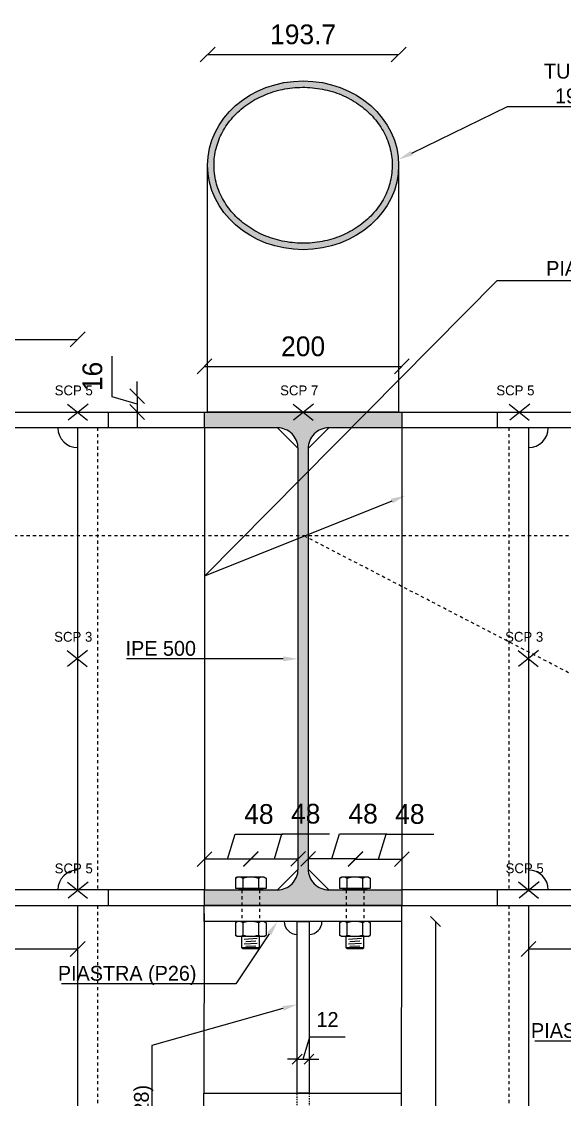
# Model space of a CAD drawing. Header units: millimetres. Extents: x -6949 to 549764, y -83146 to 127128.
# Drawn here: x 49188 to 49738, y -46656 to -45565 of the extents above; entities that cross this region are included whole.
import ezdxf
from ezdxf import colors
from ezdxf.entities.mleader import LeaderData, LeaderLine
from ezdxf.math import Vec2, Vec3

# ---------------------------------------------------------------- set-up
doc = ezdxf.new("R2010")
doc.units = ezdxf.units.MM
doc.linetypes.add('Tratto', pattern=[6.35, 3.175, -3.175])
for name, color, linetype, lineweight in [('bulloni', 5, 'Continuous', 9), ('piastra', 6, 'Continuous', 18), ('S-BEAM', 5, 'Continuous', 18), ('S-COLS', 7, 'Continuous', 18), ('SEZIONI acciaio - Steel sections', 7, 'Continuous', 25), ('tratteggio', 253, 'Tratto', 15)]:
    doc.layers.add(name, color=color, linetype=linetype, lineweight=lineweight)
doc.layers.add('quote', color=7, linetype='Continuous', lineweight=5, true_color=0x383838)
doc.styles.get("Standard").update_dxf_attribs({"font": ''})
doc.styles.get('Standard').set_extended_font_data('Bahnschrift Light')
doc.dimstyles.new('Q 1_10', dxfattribs={"dimtxt": 15, "dimasz": 10, "dimexe": 0.18, "dimexo": 0.0625, "dimgap": 10, "dimtad": 2, "dimdec": 0, "dimzin": 0, "dimdsep": 46, "dimtxsty": 'Standard', "dimblk": 'OBLIQUE', "dimcen": 0, "dimse1": 1, "dimse2": 1, "dimadec": 0, "dimazin": 0, "dimtfac": 1, "dimtdec": 0, "dimtofl": 0, "dimtmove": 1, "dimatfit": 3, "dimfxl": 1, "dimtolj": 1, "dimtzin": 0, "dimarcsym": 1})
doc.dimstyles.new('Q 1_15', dxfattribs={"dimtxt": 20, "dimasz": 15, "dimexe": 0.18, "dimexo": 0.0625, "dimgap": 10, "dimtad": 2, "dimdec": 0, "dimzin": 0, "dimdsep": 46, "dimtxsty": 'Standard', "dimblk": 'OBLIQUE', "dimcen": 0, "dimse1": 1, "dimse2": 1, "dimadec": 0, "dimazin": 0, "dimtfac": 1, "dimtdec": 0, "dimtofl": 0, "dimtmove": 1, "dimatfit": 3, "dimfxl": 1, "dimtolj": 1, "dimtzin": 0, "dimarcsym": 1})

# ---------------------------------------------------------------- blocks, each defined once
blk = doc.blocks.new('_Oblique')
at = {"color": 0, "linetype": 'ByBlock', "lineweight": -2}
blk.add_line((-0.5, -0.5), (0.5, 0.5), dxfattribs=at)
blk = doc.blocks.new('*D891')
at = {"layer": 'Defpoints', "color": 0, "transparency": 16777216}
for p in [(49034, -46460.1), (49244.9, -46460.1), (49244.9, -46504)]:
    blk.add_point(p, dxfattribs=at)
at = {"layer": 'quote', "color": 0, "lineweight": -2, "transparency": 16777216}
blk.add_line((49034, -46504), (49244.9, -46504), dxfattribs=at)
at = {"layer": 'quote', "color": 0, "lineweight": -2, "transparency": 16777216, "xscale": 15, "yscale": 15, "zscale": 15, "rotation": 180}
blk.add_blockref('_Oblique', (49034, -46504), dxfattribs=at)
at = {"layer": 'quote', "color": 0, "lineweight": -2, "transparency": 16777216, "xscale": 15, "yscale": 15, "zscale": 15}
blk.add_blockref('_Oblique', (49244.9, -46504), dxfattribs=at)
at = {"layer": 'quote', "color": 0, "transparency": 16777216, "insert": (49139.4, -46524.1), "char_height": 20, "attachment_point": 5}
blk.add_mtext('\\A1;211', dxfattribs=at)
blk = doc.blocks.new('*D903')
at = {"layer": 'Defpoints', "color": 0, "transparency": 16777216}
for p in [(49244.9, -45886.5), (48932.4, -45960.1), (49244.9, -45960.1)]:
    blk.add_point(p, dxfattribs=at)
at = {"layer": 'quote', "color": 0, "lineweight": -2, "transparency": 16777216}
blk.add_line((48932.4, -45886.5), (49244.9, -45886.5), dxfattribs=at)
at = {"layer": 'quote', "color": 0, "lineweight": -2, "transparency": 16777216, "xscale": 15, "yscale": 15, "zscale": 15, "rotation": 180}
blk.add_blockref('_Oblique', (48932.4, -45886.5), dxfattribs=at)
at = {"layer": 'quote', "color": 0, "lineweight": -2, "transparency": 16777216, "xscale": 15, "yscale": 15, "zscale": 15}
blk.add_blockref('_Oblique', (49244.9, -45886.5), dxfattribs=at)
at = {"layer": 'quote', "color": 0, "transparency": 16777216, "insert": (49088.6, -45866.3), "char_height": 20, "attachment_point": 5}
blk.add_mtext('\\A1;313', dxfattribs=at)
blk = doc.blocks.new('*D911')
at = {"layer": 'Defpoints', "color": 0, "transparency": 16777216}
for p in [(49701.9, -46460.1), (49912.8, -46460.1), (49912.8, -46504)]:
    blk.add_point(p, dxfattribs=at)
at = {"layer": 'quote', "color": 0, "lineweight": -2, "transparency": 16777216}
blk.add_line((49701.9, -46504), (49912.8, -46504), dxfattribs=at)
at = {"layer": 'quote', "color": 0, "lineweight": -2, "transparency": 16777216, "xscale": 15, "yscale": 15, "zscale": 15, "rotation": 180}
blk.add_blockref('_Oblique', (49701.9, -46504), dxfattribs=at)
at = {"layer": 'quote', "color": 0, "lineweight": -2, "transparency": 16777216, "xscale": 15, "yscale": 15, "zscale": 15}
blk.add_blockref('_Oblique', (49912.8, -46504), dxfattribs=at)
at = {"layer": 'quote', "color": 0, "transparency": 16777216, "insert": (49807.3, -46524.1), "char_height": 20, "attachment_point": 5}
blk.add_mtext('\\A1;211', dxfattribs=at)
blk = doc.blocks.new('*D941')
at = {"layer": 'Defpoints', "color": 0, "transparency": 16777216}
for p in [(49570.2, -45597.9), (49570.2, -45710.2), (49376.6, -45713.9)]:
    blk.add_point(p, dxfattribs=at)
at = {"layer": 'quote', "color": 0, "lineweight": -2, "transparency": 16777216}
blk.add_line((49376.6, -45597.9), (49570.2, -45597.9), dxfattribs=at)
at = {"layer": 'quote', "color": 0, "lineweight": -2, "transparency": 16777216, "xscale": 15, "yscale": 15, "zscale": 15, "rotation": 180}
blk.add_blockref('_Oblique', (49376.6, -45597.9), dxfattribs=at)
at = {"layer": 'quote', "color": 0, "lineweight": -2, "transparency": 16777216, "xscale": 15, "yscale": 15, "zscale": 15}
blk.add_blockref('_Oblique', (49570.2, -45597.9), dxfattribs=at)
at = {"layer": 'quote', "color": 0, "transparency": 16777216, "insert": (49473.4, -45577.7), "char_height": 20, "attachment_point": 5}
blk.add_mtext('\\A1;193.7', dxfattribs=at)
blk = doc.blocks.new('*D983')
at = {"layer": 'Defpoints', "color": 0, "transparency": 16777216}
for p in [(49573.4, -45913.9), (49373.4, -45960.1), (49573.4, -45960.1)]:
    blk.add_point(p, dxfattribs=at)
at = {"layer": 'quote', "color": 0, "lineweight": -2, "transparency": 16777216}
blk.add_line((49373.4, -45913.9), (49573.4, -45913.9), dxfattribs=at)
at = {"layer": 'quote', "color": 0, "lineweight": -2, "transparency": 16777216, "xscale": 15, "yscale": 15, "zscale": 15, "rotation": 180}
blk.add_blockref('_Oblique', (49373.4, -45913.9), dxfattribs=at)
at = {"layer": 'quote', "color": 0, "lineweight": -2, "transparency": 16777216, "xscale": 15, "yscale": 15, "zscale": 15}
blk.add_blockref('_Oblique', (49573.4, -45913.9), dxfattribs=at)
at = {"layer": 'quote', "color": 0, "transparency": 16777216, "insert": (49473.4, -45893.7), "char_height": 20, "attachment_point": 5}
blk.add_mtext('\\A1;200', dxfattribs=at)
blk = doc.blocks.new('*D984')
at = {"layer": 'Defpoints', "color": 0, "transparency": 16777216}
for p in [(49323.4, -45944.1), (49305.2, -45960.1), (49323.4, -45960.1)]:
    blk.add_point(p, dxfattribs=at)
at = {"layer": 'quote', "color": 0, "lineweight": -2, "transparency": 16777216}
for p, q in [((49280, -45944.6), (49280, -45903.6)), ((49305.2, -45944.1), (49305.2, -45929.1)), ((49305.2, -45952.1), (49280, -45944.6)), ((49305.2, -45944.1), (49305.2, -45960.1)), ((49305.2, -45960.1), (49305.2, -45975.1))]:
    blk.add_line(p, q, dxfattribs=at)
at = {"layer": 'quote', "color": 0, "lineweight": -2, "transparency": 16777216, "xscale": 15, "yscale": 15, "zscale": 15}
for p, rotation in [((49305.2, -45944.1), 270), ((49305.2, -45960.1), 90)]:
    blk.add_blockref('_Oblique', p, dxfattribs=dict(at, rotation=rotation))
at = {"layer": 'quote', "color": 0, "transparency": 16777216, "insert": (49259.9, -45924.1), "char_height": 20, "attachment_point": 5, "rotation": 90}
blk.add_mtext('\\A1;16', dxfattribs=at)
blk = doc.blocks.new('*D1626')
at = {"layer": 'Defpoints', "color": 0, "transparency": 16777216}
for p in [(49479.4, -46476.1), (49479.4, -46989.9), (49607.5, -46989.9)]:
    blk.add_point(p, dxfattribs=at)
at = {"layer": 'quote', "color": 0, "lineweight": -2, "transparency": 16777216}
blk.add_line((49607.5, -46476.1), (49607.5, -46989.9), dxfattribs=at)
at = {"layer": 'quote', "color": 0, "lineweight": -2, "transparency": 16777216, "xscale": 10, "yscale": 10, "zscale": 10}
for p, rotation in [((49607.5, -46476.1), 90), ((49607.5, -46989.9), 270)]:
    blk.add_blockref('_Oblique', p, dxfattribs=dict(at, rotation=rotation))
at = {"layer": 'quote', "color": 0, "transparency": 16777216, "insert": (49625.1, -46733), "char_height": 15, "attachment_point": 5, "rotation": 90}
blk.add_mtext('\\A1;514', dxfattribs=at)
blk = doc.blocks.new('*D1627')
at = {"layer": 'Defpoints', "color": 0, "transparency": 16777216}
for p in [(49479.4, -46615.7), (49479.4, -46830.1), (49467.4, -46989.9)]:
    blk.add_point(p, dxfattribs=at)
at = {"layer": 'quote', "color": 0, "lineweight": -2, "transparency": 16777216}
for p, q in [((49473.4, -46615.7), (49480.2, -46592.9)), ((49480.2, -46592.9), (49516.1, -46592.9)), ((49467.4, -46615.7), (49457.4, -46615.7)), ((49467.4, -46615.7), (49479.4, -46615.7)), ((49479.4, -46615.7), (49489.4, -46615.7))]:
    blk.add_line(p, q, dxfattribs=at)
at = {"layer": 'quote', "color": 0, "lineweight": -2, "transparency": 16777216, "xscale": 10, "yscale": 10, "zscale": 10}
blk.add_blockref('_Oblique', (49467.4, -46615.7), dxfattribs=at)
at = {"layer": 'quote', "color": 0, "lineweight": -2, "transparency": 16777216, "xscale": 10, "yscale": 10, "zscale": 10, "rotation": 180}
blk.add_blockref('_Oblique', (49479.4, -46615.7), dxfattribs=at)
at = {"layer": 'quote', "color": 0, "transparency": 16777216, "insert": (49498.1, -46575.4), "char_height": 15, "attachment_point": 5}
blk.add_mtext('\\A1;12', dxfattribs=at)
blk = doc.blocks.new('x')
at = {"layer": 'quote', "color": 1, "lineweight": 20}
for p, q in [((12519.8, -46826.5), (12540.1, -46842.9)), ((12540.6, -46826.5), (12520.3, -46842.9))]:
    blk.add_line(p, q, dxfattribs=at)
blk = doc.blocks.new('*U1985')
at = {"layer": 'bulloni'}
for p, q in [((-13.7, 36.3), (-15.6, 35.1)), ((-15.6, 35.1), (-15.6, 24.8)), ((13.7, 36.3), (-13.7, 36.3)), ((-7.8, 24.8), (-7.8, 35.1)), ((7.8, 35.1), (7.8, 24.8)), ((13.7, 36.3), (15.6, 35.1)), ((15.6, 35.1), (15.6, 24.8)), ((15.6, 24.8), (-15.6, 24.8)), ((-12.5, 24.8), (-12.5, 24.3)), ((12.5, 24.3), (-12.5, 24.3)), ((12.5, 24.8), (12.5, 24.3)), ((-13.7, -8.7), (-15.6, -9.9)), ((-15.6, -9.9), (-15.6, -22.4)), ((13.7, -8.7), (-13.7, -8.7)), ((-7.8, -22.4), (-7.8, -9.9)), ((7.8, -9.9), (7.8, -22.4)), ((13.7, -8.7), (15.6, -9.9)), ((15.6, -9.9), (15.6, -22.4)), ((-13.7, -23.7), (-15.6, -22.4)), ((13.7, -23.7), (-13.7, -23.7)), ((-9, -35.3), (-9, -23.7)), ((-6.5, -26.4), (6.5, -25.7)), ((-6.5, -31.4), (6.5, -30.7)), ((-5, -28.8), (5, -28.3)), ((9, -35.3), (9, -23.7)), ((13.7, -23.7), (15.6, -22.4)), ((-8, -36.3), (-9, -35.3)), ((9, -35.3), (-9, -35.3)), ((8, -36.3), (-8, -36.3)), ((-5, -33.8), (5, -33.3)), ((9, -35.3), (8, -36.3))]:
    blk.add_line(p, q, dxfattribs=at)
for centre, radius, start, end in [((-11.7, 29.6), 6.67, 54.2621, 125.7379), ((0, 11.5), 24.8, 71.6858, 108.3142), ((11.7, 29.6), 6.67, 54.2621, 125.7379), ((-10, 23.3), 1, 0, 90), ((10, 23.3), 1, 90, 180), ((-11.7, -15.4), 6.67, 54.2621, 125.7379), ((0, -33.5), 24.8, 71.6858, 108.3142), ((11.7, -15.4), 6.67, 54.2621, 125.7379), ((-11.7, -17), 6.67, 234.2621, 305.7379), ((0, 1.1), 24.8, 251.6858, 288.3142), ((11.7, -17), 6.67, 234.2621, 305.7379)]:
    blk.add_arc(centre, radius, start, end, dxfattribs=at)
at = {"layer": 'tratteggio'}
for points in [[(-9, 23.3), (-9, -8.7)], [(9, 23.3), (9, -8.7)]]:
    blk.add_lwpolyline(points, dxfattribs=at)
blk = doc.blocks.new('*U1986')
at = {"layer": 'quote', "color": 0, "linetype": 'ByBlock', "lineweight": -2, "transparency": 16777216}
for p in [(0, 0), (105.6, 0)]:
    blk.add_blockref('*U1985', p, dxfattribs=at)
blk = doc.blocks.new('*D1987')
at = {"layer": 'Defpoints', "color": 0, "transparency": 16777216}
for p in [(49373.4, -46413), (49373.4, -46431.1), (49420.3, -46431.1)]:
    blk.add_point(p, dxfattribs=at)
at = {"layer": 'quote', "color": 0, "lineweight": -2, "transparency": 16777216}
for p, q in [((49396.9, -46413), (49404.5, -46387.6)), ((49404.5, -46387.6), (49452.7, -46387.6)), ((49420.3, -46413), (49373.4, -46413))]:
    blk.add_line(p, q, dxfattribs=at)
at = {"layer": 'quote', "color": 0, "lineweight": -2, "transparency": 16777216, "xscale": 15, "yscale": 15, "zscale": 15, "rotation": 180}
blk.add_blockref('_Oblique', (49373.4, -46413), dxfattribs=at)
at = {"layer": 'quote', "color": 0, "lineweight": -2, "transparency": 16777216, "xscale": 15, "yscale": 15, "zscale": 15}
blk.add_blockref('_Oblique', (49420.3, -46413), dxfattribs=at)
at = {"layer": 'quote', "color": 0, "transparency": 16777216, "insert": (49428.6, -46367.4), "char_height": 20, "attachment_point": 5}
blk.add_mtext('\\A1;48', dxfattribs=at)
blk = doc.blocks.new('*D1988')
at = {"layer": 'Defpoints', "color": 0, "transparency": 16777216}
for p in [(49468.3, -46412.7), (49420.3, -46431.1), (49468.3, -46423.1)]:
    blk.add_point(p, dxfattribs=at)
at = {"layer": 'quote', "color": 0, "lineweight": -2, "transparency": 16777216}
for p, q in [((49444.3, -46412.7), (49451.9, -46387.3)), ((49451.9, -46387.3), (49500.1, -46387.3)), ((49420.3, -46412.7), (49468.3, -46412.7))]:
    blk.add_line(p, q, dxfattribs=at)
at = {"layer": 'quote', "color": 0, "lineweight": -2, "transparency": 16777216, "xscale": 15, "yscale": 15, "zscale": 15, "rotation": 180}
blk.add_blockref('_Oblique', (49420.3, -46412.7), dxfattribs=at)
at = {"layer": 'quote', "color": 0, "lineweight": -2, "transparency": 16777216, "xscale": 15, "yscale": 15, "zscale": 15}
blk.add_blockref('_Oblique', (49468.3, -46412.7), dxfattribs=at)
at = {"layer": 'quote', "color": 0, "transparency": 16777216, "insert": (49476, -46367.1), "char_height": 20, "attachment_point": 5}
blk.add_mtext('\\A1;48', dxfattribs=at)
blk = doc.blocks.new('*D1989')
at = {"layer": 'Defpoints', "color": 0, "transparency": 16777216}
for p in [(49573.4, -46413), (49526.4, -46431.1), (49573.4, -46431.1)]:
    blk.add_point(p, dxfattribs=at)
at = {"layer": 'quote', "color": 0, "lineweight": -2, "transparency": 16777216}
for p, q in [((49549.9, -46413), (49557.5, -46387.6)), ((49557.5, -46387.6), (49605.7, -46387.6)), ((49526.4, -46413), (49573.4, -46413))]:
    blk.add_line(p, q, dxfattribs=at)
at = {"layer": 'quote', "color": 0, "lineweight": -2, "transparency": 16777216, "xscale": 15, "yscale": 15, "zscale": 15, "rotation": 180}
blk.add_blockref('_Oblique', (49526.4, -46413), dxfattribs=at)
at = {"layer": 'quote', "color": 0, "lineweight": -2, "transparency": 16777216, "xscale": 15, "yscale": 15, "zscale": 15}
blk.add_blockref('_Oblique', (49573.4, -46413), dxfattribs=at)
at = {"layer": 'quote', "color": 0, "transparency": 16777216, "insert": (49581.6, -46367.4), "char_height": 20, "attachment_point": 5}
blk.add_mtext('\\A1;48', dxfattribs=at)
blk = doc.blocks.new('*D1990')
at = {"layer": 'Defpoints', "color": 0, "transparency": 16777216}
for p in [(49478.5, -46412.7), (49478.5, -46423.1), (49526.4, -46431.1)]:
    blk.add_point(p, dxfattribs=at)
at = {"layer": 'quote', "color": 0, "lineweight": -2, "transparency": 16777216}
for p, q in [((49502.5, -46412.7), (49510.1, -46387.3)), ((49510.1, -46387.3), (49558.3, -46387.3)), ((49526.4, -46412.7), (49478.5, -46412.7))]:
    blk.add_line(p, q, dxfattribs=at)
at = {"layer": 'quote', "color": 0, "lineweight": -2, "transparency": 16777216, "xscale": 15, "yscale": 15, "zscale": 15, "rotation": 180}
blk.add_blockref('_Oblique', (49478.5, -46412.7), dxfattribs=at)
at = {"layer": 'quote', "color": 0, "lineweight": -2, "transparency": 16777216, "xscale": 15, "yscale": 15, "zscale": 15}
blk.add_blockref('_Oblique', (49526.4, -46412.7), dxfattribs=at)
at = {"layer": 'quote', "color": 0, "transparency": 16777216, "insert": (49534.2, -46367.1), "char_height": 20, "attachment_point": 5}
blk.add_mtext('\\A1;48', dxfattribs=at)

msp = doc.modelspace()

# ---------------------------------------------------------------- hatches: boundary and pattern name
at = {"layer": 'SEZIONI acciaio - Steel sections', "true_color": 0xc7c8ca}
h = msp.add_hatch(color=9, dxfattribs=at)
h.dxf.hatch_style = 1
edge = h.paths.add_edge_path()
edge.add_ellipse((49473.4, -45710.2), major_axis=(96.8, 0), ratio=0.882859, start_angle=0, end_angle=180)
edge.add_ellipse((49473.4, -45710.2), major_axis=(96.8, 0), ratio=0.882859, start_angle=-180, end_angle=0)
edge = h.paths.add_edge_path(flags=16)
edge.add_spline(control_points=[(49383.1, -45710.2), (49383.1, -45713.7), (49383.3, -45717.2), (49384.8, -45726.5), (49386.4, -45732.2), (49391, -45743.1), (49394.1, -45748.4), (49401.4, -45758.2), (49405.7, -45762.8), (49415.4, -45771), (49420.8, -45774.6), (49432.3, -45780.8), (49438.5, -45783.3), (49451.4, -45787), (49458.1, -45788.2), (49471.6, -45789.4), (49478.4, -45789.3), (49491.9, -45787.7), (49498.5, -45786.3), (49511.2, -45782.1), (49517.3, -45779.4), (49528.6, -45772.9), (49533.8, -45769.1), (49543.2, -45760.6), (49547.3, -45755.9), (49554.2, -45745.9), (49557, -45740.5), (49561.2, -45729.4), (49562.6, -45723.7), (49563.9, -45712.1), (49563.8, -45706.3), (49562.2, -45694.7), (49560.6, -45689), (49556.1, -45678), (49553.1, -45672.7), (49545.9, -45662.8), (49541.7, -45658.2), (49532.1, -45649.9), (49526.8, -45646.2), (49515.3, -45640), (49509.1, -45637.4), (49496.3, -45633.6), (49489.6, -45632.3), (49476.1, -45631), (49469.3, -45631.1), (49455.8, -45632.5), (49449.1, -45633.9), (49436.4, -45637.9), (49430.3, -45640.5), (49418.9, -45646.9), (49413.6, -45650.7), (49404.2, -45659.1), (49400, -45663.8), (49393, -45673.8), (49390.1, -45679.1), (49385.8, -45690.1), (49384.3, -45695.9), (49383.2, -45704.5), (49383.1, -45707.3), (49383.1, -45710.2)], knot_values=[-3.141593, -3.141593, -3.141593, -3.141593, -3.006462, -3.006462, -2.782813, -2.782813, -2.559163, -2.559163, -2.335513, -2.335513, -2.111864, -2.111864, -1.888214, -1.888214, -1.664564, -1.664564, -1.440914, -1.440914, -1.217265, -1.217265, -0.993615, -0.993615, -0.769965, -0.769965, -0.546316, -0.546316, -0.322666, -0.322666, -0.099016, -0.099016, 0.124634, 0.124634, 0.348283, 0.348283, 0.571933, 0.571933, 0.795583, 0.795583, 1.019232, 1.019232, 1.242882, 1.242882, 1.466532, 1.466532, 1.690182, 1.690182, 1.913831, 1.913831, 2.137481, 2.137481, 2.361131, 2.361131, 2.58478, 2.58478, 2.80843, 2.80843, 3.03208, 3.03208, 3.141593, 3.141593, 3.141593, 3.141593], degree=3, periodic=0)
h = msp.add_hatch(color=9, dxfattribs=at)
h.dxf.hatch_style = 1
h.paths.add_polyline_path([(49573.4, -45960.1), (49373.4, -45960.1), (49373.4, -45976.1), (49447.3, -45976.1, -0.414214), (49468.3, -45997.1), (49468.3, -46423.1, -0.414214), (49447.3, -46444.1), (49373.4, -46444.1), (49373.4, -46460.1), (49573.4, -46460.1), (49573.4, -46444.1), (49499.5, -46444.1, -0.414214), (49478.5, -46423.1), (49478.5, -45997.1, -0.414214), (49499.5, -45976.1), (49573.4, -45976.1)])

# ---------------------------------------------------------------- linework, layer by layer
msp.add_lwpolyline([(49373.1, -46460.1), (49573.7, -46460.1)])
at = {"layer": 'piastra'}
for points in [[(49447.3, -45976.1), (48932.4, -45976.1), (48932.4, -45960.1), (50014.4, -45960.1), (50014.4, -45976.1), (49499.5, -45976.1)], [(49276.2, -45976.1), (49276.2, -45960.1)], [(49670.5, -45976.1), (49670.5, -45960.1)], [(49373.4, -45976.1), (49373.4, -46001)], [(49447.3, -45976.1), (49468.3, -45997.1)], [(49478.5, -45997.1), (49499.5, -45976.1)], [(49573.4, -45976.1), (49573.4, -46001)], [(49373.4, -46001), (49373.4, -46444.1)], [(49573.4, -46001), (49573.4, -46444.1)], [(49468.3, -46423.1), (49447.3, -46444.1)], [(49478.5, -46423.1), (49499.5, -46444.1)], [(49358.9, -46444.1), (49034, -46444.1), (49034, -46460.1), (49373.1, -46460.1)], [(49276.2, -46460.1), (49276.2, -46444.1)], [(49373.4, -46444.1), (49358.9, -46444.1)], [(49587.9, -46444.1), (49573.4, -46444.1)], [(49573.7, -46460.1), (49912.8, -46460.1), (49912.8, -46444.1), (49587.9, -46444.1)], [(49670.5, -46460.1), (49670.5, -46444.1)], [(49373.1, -46468.1), (49372.6, -46650.1)], [(49573.1, -46476.1), (49572.6, -46650.1)]]:
    msp.add_lwpolyline(points, dxfattribs=at)
for points in [[(49373.1, -46460.1), (49573.1, -46460.1), (49573.1, -46476.1), (49373.1, -46476.1)], [(49467.4, -46476.1), (49479.4, -46476.1), (49479.4, -46650.1), (49467.4, -46650.1)], [(49372.6, -46650.1), (49572.6, -46650.1), (49572.6, -46665.1), (49372.6, -46665.1)]]:
    msp.add_lwpolyline(points, close=True, dxfattribs=at)
for centre, radius, start, end in [((49244.9, -45976.1), 20, 180, 270), ((49701.9, -45976.1), 20, 270, 0), ((49244.9, -46444.1), 20, 90, 180), ((49701.9, -46444.1), 20, 0, 90), ((49467.4, -46476.1), 13.1, 180, 270), ((49479.4, -46476.1), 13.1, 270, 0)]:
    msp.add_arc(centre, radius, start, end, dxfattribs=at)
at = {"layer": 'S-BEAM'}
msp.add_lwpolyline([(49570.2, -45710.2), (49570.2, -45960.1), (49376.5, -45960.1), (49376.5, -45710.2)], dxfattribs=at)
at = {"layer": 'S-COLS'}
for p, q in [((49244.9, -45976.1), (49244.9, -46444.1)), ((49701.9, -45976.1), (49701.9, -46444.1))]:
    msp.add_line(p, q, dxfattribs=at)
for points in [[(49244.9, -46460.1), (49244.9, -47080.7)], [(49701.9, -46460.1), (49701.9, -47080.7)]]:
    msp.add_lwpolyline(points, dxfattribs=at)
at = {"layer": 'SEZIONI acciaio - Steel sections'}
msp.add_lwpolyline([(49373.4, -45960.1), (49573.4, -45960.1), (49573.4, -45976.1), (49499.5, -45976.1, 0.414214), (49478.5, -45997.1), (49478.5, -46423.1, 0.414214), (49499.5, -46444.1), (49573.4, -46444.1), (49573.4, -46460.1), (49373.4, -46460.1), (49373.4, -46444.1), (49447.3, -46444.1, 0.414214), (49468.3, -46423.1), (49468.3, -45997.1, 0.414214), (49447.3, -45976.1), (49373.4, -45976.1)], format="xyb", close=True, dxfattribs=at)
msp.add_ellipse((49473.4, -45710.2), major_axis=(96.8, 0), ratio=0.882859, start_param=-3.141592653589793, end_param=3.141592653589793, dxfattribs=at)
msp.add_open_spline([(49383.1, -45710.2), (49383.1, -45713.7), (49383.3, -45717.2), (49384.8, -45726.5), (49386.4, -45732.2), (49391, -45743.1), (49394.1, -45748.4), (49401.4, -45758.2), (49405.7, -45762.8), (49415.4, -45771), (49420.8, -45774.6), (49432.3, -45780.8), (49438.5, -45783.3), (49451.4, -45787), (49458.1, -45788.2), (49471.6, -45789.4), (49478.4, -45789.3), (49491.9, -45787.7), (49498.5, -45786.3), (49511.2, -45782.1), (49517.3, -45779.4), (49528.6, -45772.9), (49533.8, -45769.1), (49543.2, -45760.6), (49547.3, -45755.9), (49554.2, -45745.9), (49557, -45740.5), (49561.2, -45729.4), (49562.6, -45723.7), (49563.9, -45712.1), (49563.8, -45706.3), (49562.2, -45694.7), (49560.6, -45689), (49556.1, -45678), (49553.1, -45672.7), (49545.9, -45662.8), (49541.7, -45658.2), (49532.1, -45649.9), (49526.8, -45646.2), (49515.3, -45640), (49509.1, -45637.4), (49496.3, -45633.6), (49489.6, -45632.3), (49476.1, -45631), (49469.3, -45631.1), (49455.8, -45632.5), (49449.1, -45633.9), (49436.4, -45637.9), (49430.3, -45640.5), (49418.9, -45646.9), (49413.6, -45650.7), (49404.2, -45659.1), (49400, -45663.8), (49393, -45673.8), (49390.1, -45679.1), (49385.8, -45690.1), (49384.3, -45695.9), (49383.2, -45704.5), (49383.1, -45707.3), (49383.1, -45710.2)], degree=3, knots=[-3.141593, -3.141593, -3.141593, -3.141593, -3.006462, -3.006462, -2.782813, -2.782813, -2.559163, -2.559163, -2.335513, -2.335513, -2.111864, -2.111864, -1.888214, -1.888214, -1.664564, -1.664564, -1.440914, -1.440914, -1.217265, -1.217265, -0.993615, -0.993615, -0.769965, -0.769965, -0.546316, -0.546316, -0.322666, -0.322666, -0.099016, -0.099016, 0.124634, 0.124634, 0.348283, 0.348283, 0.571933, 0.571933, 0.795583, 0.795583, 1.019232, 1.019232, 1.242882, 1.242882, 1.466532, 1.466532, 1.690182, 1.690182, 1.913831, 1.913831, 2.137481, 2.137481, 2.361131, 2.361131, 2.58478, 2.58478, 2.80843, 2.80843, 3.03208, 3.03208, 3.141593, 3.141593, 3.141593, 3.141593], dxfattribs=at)
at = {"layer": 'tratteggio'}
for p, q in [((48647.1, -46085.1), (50478.3, -46085.1)), ((50509.7, -46620.6), (49473.4, -46085.1))]:
    msp.add_line(p, q, dxfattribs=at)
for points in [[(49264.9, -45976.1), (49264.9, -46444.1)], [(49681.9, -45976.1), (49681.9, -46444.1)], [(49264.9, -46460.1), (49264.9, -47090)], [(49681.9, -46460.1), (49681.9, -47090.6)]]:
    msp.add_lwpolyline(points, dxfattribs=at)
at = {"layer": 'tratteggio', "color": 30, "ltscale": 0.4}
msp.add_lwpolyline([(49467.4, -46650.1), (49479.4, -46650.1), (49479.4, -46989.9), (49467.4, -46989.9)], close=True, dxfattribs=at)

# ---------------------------------------------------------------- block references
at = {"layer": 'quote'}
for name, p in [('x', (36714.9, 874.5)), ('x', (36943.4, 874.5)), ('x', (37162.5, 874.5)), ('x', (36714.4, 624.9)), ('x', (37171.4, 624.9)), ('*U1986', (49420.3, -46467.5)), ('x', (36714.9, 390.3)), ('x', (37171.9, 390.5))]:
    msp.add_blockref(name, p, dxfattribs=at)

# ---------------------------------------------------------------- texts
at = {"layer": 'quote', "color": 1, "char_height": 10, "attachment_point": 1}
for s, insert in [('SCP 5', (49221.6, -45933.2)), ('SCP 7', (49450.1, -45933.2)), ('SCP 5', (49669.2, -45933.2)), ('SCP 3', (49221.1, -46182.8)), ('SCP 3', (49678.1, -46182.8)), ('SCP 5', (49221.6, -46417.4)), ('SCP 5', (49678.6, -46417.2))]:
    msp.add_mtext_dynamic_manual_height_columns(s, width=110.555, gutter_width=1, heights=[0], dxfattribs=dict(at, insert=insert))

# ---------------------------------------------------------------- dimensions: what is measured, and where the dimension line sits
at = {"layer": 'quote'}
for base, p1, p2, text, picture, middle in [((49570.2, -45597.9), (49376.6, -45713.9), (49570.2, -45710.2), '193.7', '*D941', (49473.4, -45577.7)), ((49373.4, -46413), (49420.3, -46431.1), (49373.4, -46431.1), '48', '*D1987', (49414.5, -46367.4))]:
    dim = msp.add_linear_dim(base=base, p1=p1, p2=p2, text=text, dimstyle='Q 1_15', dxfattribs=at)
    dim.commit()
    dim.dimension.update_dxf_attribs({"geometry": picture, "text_midpoint": middle})
for base, p1, p2, dimstyle, picture, middle in [((49244.8787, -45886.4766), (48932.3697, -45960.1438), (49244.8787, -45960.1438), 'Q 1_15', '*D903', (49088.6242, -45866.2702)), ((49468.3, -46412.7), (49420.3, -46431.1), (49468.3, -46423.1), 'Q 1_15', '*D1988', (49461.9, -46367.1)), ((49244.9, -46504), (49034, -46460.1), (49244.9, -46460.1), 'Q 1_15', '*D891', (49139.4, -46524.1)), ((49479.4, -46615.7), (49467.4, -46989.9), (49479.4, -46830.1), 'Q 1_10', '*D1627', (49490.2, -46575.4))]:
    dim = msp.add_linear_dim(base=base, p1=p1, p2=p2, dimstyle=dimstyle, dxfattribs=at)
    dim.commit()
    dim.dimension.update_dxf_attribs({"geometry": picture, "text_midpoint": middle})
for p1, p2, distance, picture, middle in [((49373.4, -45960.1), (49573.4, -45960.1), 46.3, '*D983', (49473.4, -45893.7)), ((49323.4, -45944.1), (49323.4, -45960.1), -18.1, '*D984', (49259.9, -45934.6)), ((49701.9, -46460.1), (49912.8, -46460.1), -43.9, '*D911', (49807.3, -46524.1))]:
    dim = msp.add_aligned_dim(p1=p1, p2=p2, distance=distance, dimstyle='Q 1_15', dxfattribs=at)
    dim.commit()
    dim.dimension.update_dxf_attribs({"geometry": picture, "text_midpoint": middle})
for base, p1, p2, angle, dimstyle, picture, middle in [((49478.5, -46412.7), (49526.4, -46431.1), (49478.5, -46423.1), 180, 'Q 1_15', '*D1990', (49520.1, -46367.1)), ((49607.5, -46989.9), (49479.4, -46476.1), (49479.4, -46989.9), 90, 'Q 1_10', '*D1626', (49625.1, -46733))]:
    dim = msp.add_linear_dim(base=base, p1=p1, p2=p2, angle=angle, dimstyle=dimstyle, dxfattribs=at)
    dim.commit()
    dim.dimension.update_dxf_attribs({"geometry": picture, "text_midpoint": middle})
dim = msp.add_linear_dim(base=(49573.4, -46413), p1=(49526.4, -46431.1), p2=(49573.4, -46431.1), angle=180, text='48', dimstyle='Q 1_15', dxfattribs=at)
dim.commit()
dim.dimension.update_dxf_attribs({"geometry": '*D1989', "text_midpoint": (49567.5, -46367.4)})

# ---------------------------------------------------------------- leaders
ml = msp.add_multileader_mtext('Standard', dxfattribs=at)
ml.set_content('TUBOLARE\\P193.7X16 ', color=256)
ml.set_leader_properties()
ml.build(insert=Vec2(0, 0))
ml.multileader.update_dxf_attribs({"text_left_attachment_type": 5, "text_right_attachment_type": 6, "dogleg_length": 30, "arrow_head_size": 15})
ctx = ml.context
ctx.base_point, ctx.char_height, ctx.arrow_head_size, ctx.landing_gap_size, ctx.plane_origin = Vec3(49710.4, -45650.7), 15, 15, 10, Vec3(49573, -45572.6)
ctx.left_attachment, ctx.right_attachment, ctx.text_align_type = 5, 6, 1
notes = []
notes.append((ctx, [(0, (1, 1, 0), (49680.4, -45650.7), (1, 0), 30, [(0, [(49570, -45704.4)], 0, [])])]))
ctx.mtext.insert, ctx.mtext.alignment, ctx.mtext.flow_direction = Vec3(49771.6, -45607.4), 2, 5
ml = msp.add_multileader_mtext('Standard', dxfattribs=at)
ml.set_content('PIASTRA (P25)', color=256)
ml.set_leader_properties()
ml.build(insert=Vec2(0, 0))
ml.multileader.update_dxf_attribs({"text_left_attachment_type": 5, "text_right_attachment_type": 6, "dogleg_length": 30, "arrow_head_size": 15})
ctx = ml.context
ctx.base_point, ctx.char_height, ctx.arrow_head_size, ctx.landing_gap_size, ctx.plane_origin = Vec3(49709.7, -45826.9), 15, 15, 10, Vec3(49478.5, -46044.7)
ctx.left_attachment, ctx.right_attachment = 5, 6
notes.append((ctx, [(0, (1, 1, 0), (49670.1, -45826.9), (1, 0), 39.6, [(1, [(49577.2, -46044.7), (49373.4, -46126.3)], 0, [])])]))
ctx.mtext.insert, ctx.mtext.flow_direction = Vec3(49719.7, -45807.1), 5
ml = msp.add_multileader_mtext('Standard', dxfattribs=at)
ml.set_content('IPE 500', color=256)
ml.set_leader_properties()
ml.build(insert=Vec2(0, 0))
ml.multileader.update_dxf_attribs({"text_left_attachment_type": 5, "text_right_attachment_type": 6, "dogleg_length": 30, "arrow_head_size": 15})
ctx = ml.context
ctx.base_point, ctx.char_height, ctx.arrow_head_size, ctx.landing_gap_size, ctx.plane_origin = Vec3(49288.5, -46210.1), 15, 15, 10, Vec3(49352.1, -46210.1)
ctx.left_attachment, ctx.right_attachment, ctx.text_align_type = 5, 6, 2
notes.append((ctx, [(0, (1, 1, 0), (49404.8, -46210), (-1, 0), 30, [(0, [(49468.3, -46210.1)], 0, [])])]))
ctx.mtext.insert, ctx.mtext.alignment, ctx.mtext.flow_direction = Vec3(49364.8, -46192), 3, 5
ml = msp.add_multileader_mtext('Standard', dxfattribs=at)
ml.set_content('PIASTRA (P17)', color=256)
ml.set_leader_properties()
ml.build(insert=Vec2(0, 0))
ml.multileader.update_dxf_attribs({"text_left_attachment_type": 5, "text_right_attachment_type": 6, "dogleg_length": 30, "arrow_head_size": 15})
ctx = ml.context
ctx.base_point, ctx.char_height, ctx.arrow_head_size, ctx.landing_gap_size, ctx.plane_origin = Vec3(49706.5, -46598.9), 15, 15, 10, Vec3(49763.7, -46345.8)
ctx.left_attachment, ctx.right_attachment, ctx.text_align_type = 5, 6, 2
notes.append((ctx, [(1, (1, 1, 0), (49884.8, -46597.3), (-1, 0), 30, [(0, [(49926.5, -46417.5)], 0, [])])]))
ctx.mtext.insert, ctx.mtext.alignment, ctx.mtext.flow_direction = Vec3(49844.8, -46579.1), 3, 5
ml = msp.add_multileader_mtext('Standard', dxfattribs=at)
ml.set_content('PIASTRA (P26)', color=256)
ml.set_leader_properties()
ml.build(insert=Vec2(0, 0))
ml.multileader.update_dxf_attribs({"text_left_attachment_type": 5, "text_right_attachment_type": 6, "dogleg_length": 30, "arrow_head_size": 15})
ctx = ml.context
ctx.base_point, ctx.char_height, ctx.arrow_head_size, ctx.landing_gap_size, ctx.plane_origin = Vec3(49222.8, -46540.9), 15, 15, 10, Vec3(49463.5, -46499.9)
ctx.left_attachment, ctx.right_attachment, ctx.text_align_type = 5, 6, 2
notes.append((ctx, [(0, (1, 1, 0), (49405.3, -46539.3), (-1, 0), 30, [(0, [(49447.4, -46476.1)], 0, [])])]))
ctx.mtext.insert, ctx.mtext.alignment, ctx.mtext.flow_direction = Vec3(49365.3, -46521.1), 3, 5
ml = msp.add_multileader_mtext('Standard', dxfattribs=at)
ml.set_content('PIASTRA (P28)', color=256)
ml.set_leader_properties()
ml.build(insert=Vec2(0, 0))
ml.multileader.update_dxf_attribs({"text_left_attachment_type": 5, "text_right_attachment_type": 6, "dogleg_length": 30, "arrow_head_size": 15})
ctx = ml.context
ctx.base_point, ctx.char_height, ctx.arrow_head_size, ctx.landing_gap_size, ctx.plane_origin, ctx.plane_x_axis, ctx.plane_y_axis = Vec3(49321.8, -46785.1), 15, 15, 10, Vec3(49491.1, -46542.6), Vec3(0, 1), Vec3(-1, 0)
ctx.left_attachment, ctx.right_attachment, ctx.text_align_type = 5, 6, 2
notes.append((ctx, [(0, (1, 1, 0), (49320.2, -46601.7), (0, -1), 30, [(0, [(49467.4, -46560.1)], 0, [])])]))
ctx.mtext.insert, ctx.mtext.text_direction, ctx.mtext.rotation, ctx.mtext.alignment, ctx.mtext.flow_direction = Vec3(49302, -46641.7), Vec3(0, 1), 1.570796, 3, 5
for ctx, leaders in notes:
    for number, flags, end, landing, length, lines in leaders:
        leader = LeaderData()
        leader.index, (leader.has_last_leader_line, leader.has_dogleg_vector, leader.attachment_direction) = number, flags
        leader.last_leader_point, leader.dogleg_vector, leader.dogleg_length = Vec3(end), Vec3(landing), length
        for number, points, colour, breaks in lines:
            line = LeaderLine()
            line.index, line.vertices, line.color, line.breaks = number, Vec3.list(points), colors.encode_raw_color(colour), breaks
            leader.lines.append(line)
        ctx.leaders.append(leader)

doc.saveas('drawing.dxf')
